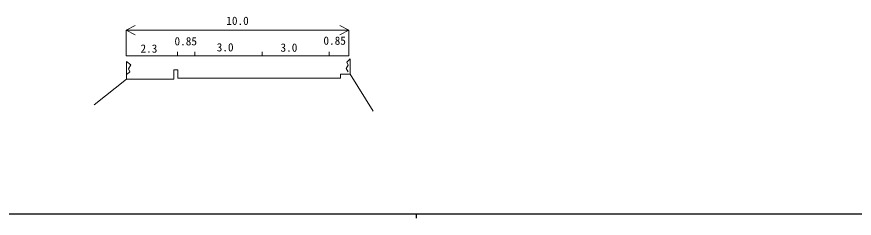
# Model space of a CAD drawing. Units: millimetres, scale not verified. Extents: x 40000 to 680000, y 20000 to 380000.
# Drawn here: x 179410 to 365183, y 204000 to 248722 of the extents above; entities that cross this region are included whole.
import ezdxf
from ezdxf.enums import TextEntityAlignment as Align

# ---------------------------------------------------------------- set-up
doc = ezdxf.new("R2010")
doc.units = ezdxf.units.MM
doc.header["$LTSCALE"] = 1000
for name, color, linetype, lineweight in [('M-BGD', 7, 'Continuous', 13), ('M-STR-HTXT', 7, 'Continuous', 13), ('M-TTL-BAND', 7, 'Continuous', 25)]:
    doc.layers.add(name, color=color, linetype=linetype, lineweight=lineweight)
doc.styles.add('ＭＳ ゴシック', font='')
doc.styles.get('ＭＳ ゴシック').set_extended_font_data('MS Gothic')

msp = doc.modelspace()

# ---------------------------------------------------------------- linework, layer by layer
at = {"layer": 'M-BGD'}
for p, q in [((203727, 238819), (204713, 238069)), ((203727, 234900), (203727, 238819)), ((204713, 238069), (204220, 237154)), ((252925, 237999), (252467, 237259)), ((253352, 239372), (252643, 238615)), ((252643, 238615), (252925, 237999)), ((253352, 235947), (253352, 239372)), ((204502, 236485), (203903, 235991)), ((204220, 237154), (204502, 236485)), ((214258, 234900), (214258, 236915)), ((214258, 236915), (215145, 236915)), ((215145, 236915), (215145, 235065)), ((251202, 235947), (253352, 235947)), ((251202, 235065), (251202, 235947)), ((252467, 237259), (252960, 236520)), ((253352, 235947), (258489, 227786)), ((196614, 229195), (203727, 234900)), ((203727, 234900), (214258, 234900)), ((215145, 235065), (251202, 235065))]:
    msp.add_line(p, q, dxfattribs=at)
at = {"layer": 'M-STR-HTXT'}
for p, q in [((203675, 245762), (205647, 246803)), ((203675, 245762), (253048, 245762)), ((203675, 240041), (203675, 245762)), ((203675, 245762), (205647, 244720)), ((253048, 245762), (251076, 246803)), ((253048, 245762), (251076, 244720)), ((253048, 240041), (253048, 245762)), ((203675, 240041), (253048, 240041)), ((215085, 240957), (215085, 240041)), ((218923, 240957), (218923, 240041)), ((233881, 240957), (233881, 240041)), ((248699, 240957), (248699, 240041))]:
    msp.add_line(p, q, dxfattribs=at)
at = {"layer": 'M-TTL-BAND'}
for p, q in [((40000, 205000), (579000, 205000)), ((268000, 205000), (268000, 204000))]:
    msp.add_line(p, q, dxfattribs=at)

# ---------------------------------------------------------------- texts
at = {"layer": 'M-STR-HTXT', "style": 'ＭＳ ゴシック'}
msp.add_text('10.0', height=1833, dxfattribs=at).set_placement((228379, 246362), align=Align.BOTTOM_CENTER)
for s, p in [('0.85', (216898, 243281)), ('0.85', (249932, 243422)), ('2.3', (208728, 241661)), ('3.0', (225632, 241943)), ('3.0', (239789, 241873))]:
    msp.add_text(s, height=1833, dxfattribs=at).set_placement(p, align=Align.MIDDLE_CENTER)

doc.saveas('drawing.dxf')
